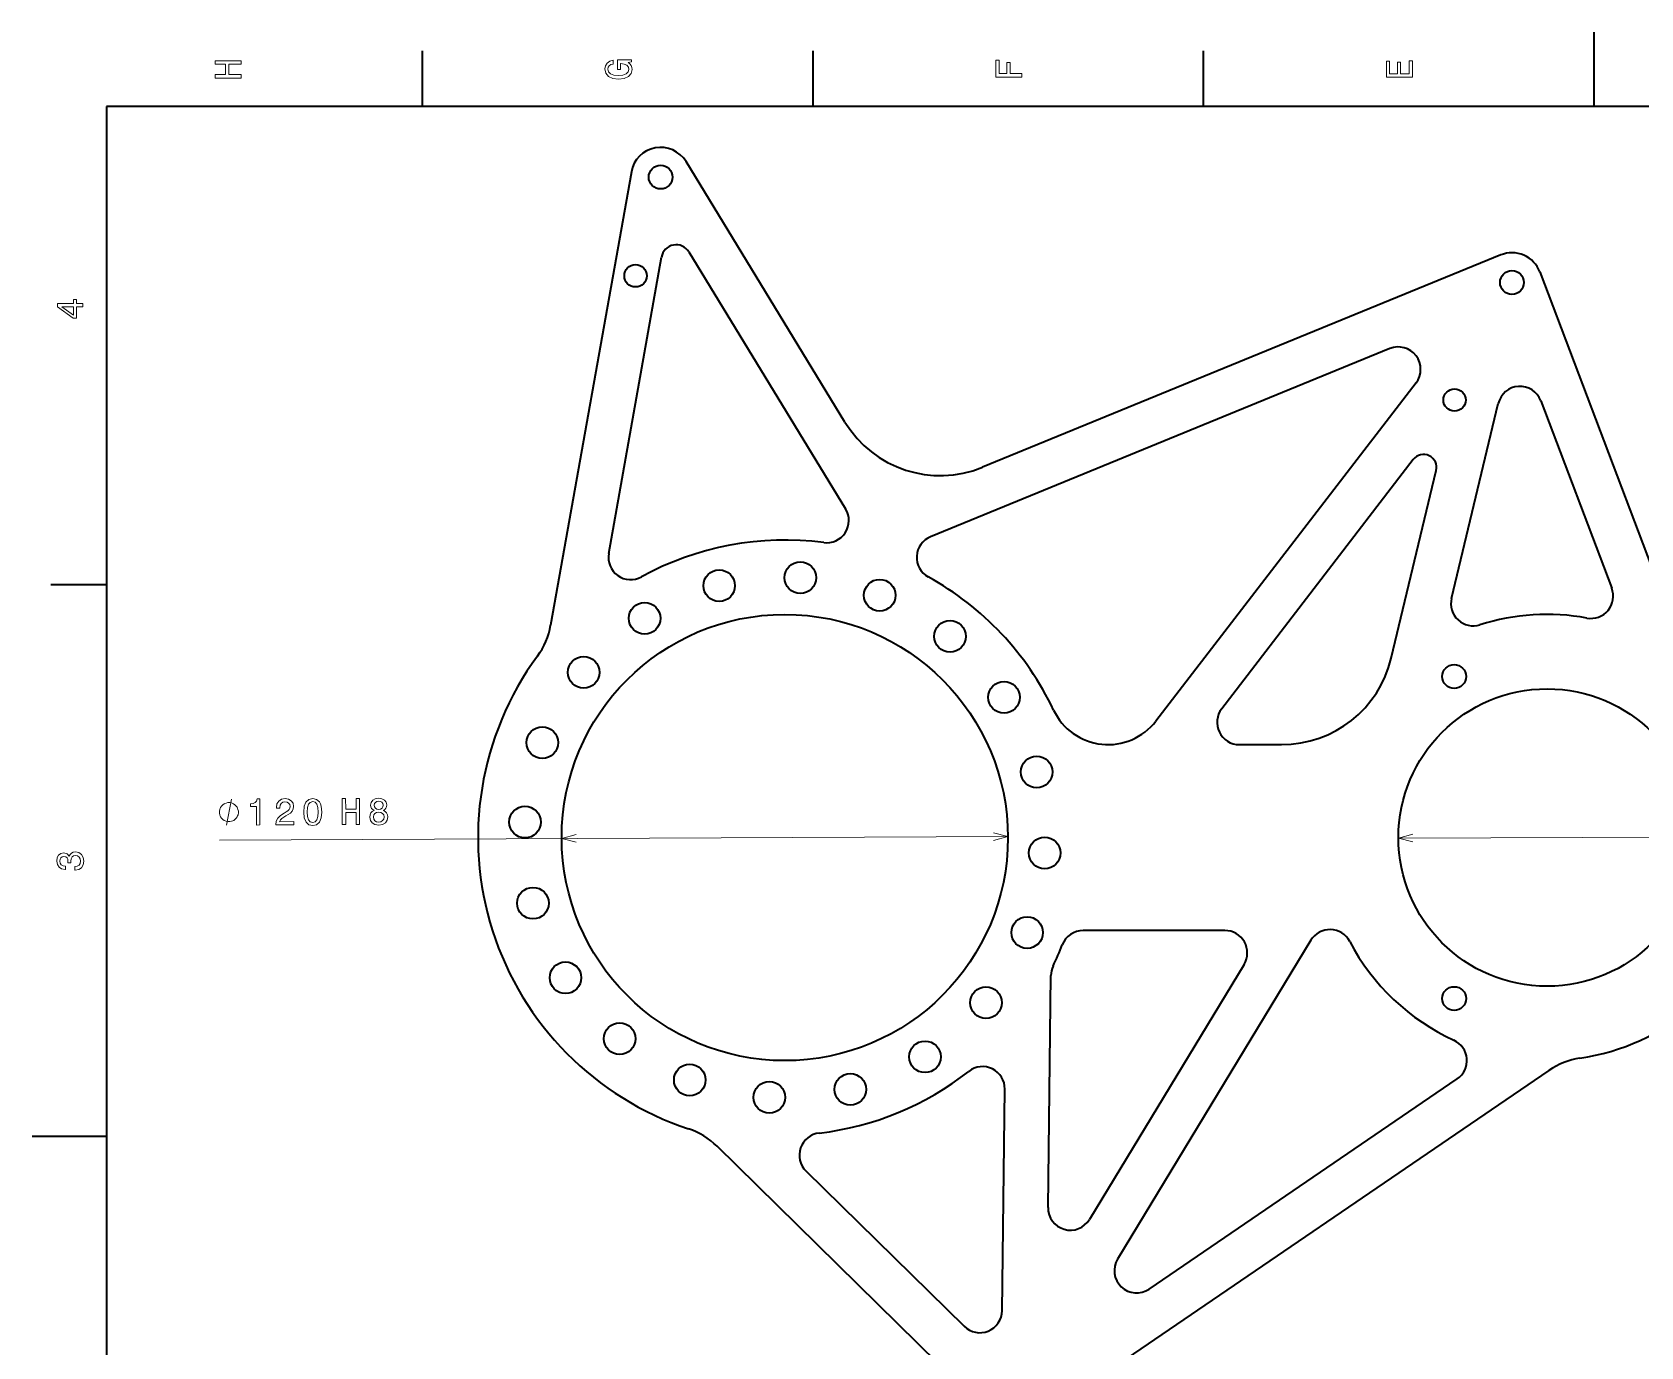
# Model space of a CAD drawing. Extents: x 0 to 420, y 0 to 297.
# Drawn here: x 0 to 216.3, y 120.2 to 297 of the extents above; entities that cross this region are included whole.
import ezdxf

# ---------------------------------------------------------------- set-up
doc = ezdxf.new("R2010")
doc.units = 0

msp = doc.modelspace()

# ---------------------------------------------------------------- linework, layer by layer
at = {"color": 7, "lineweight": 35, "ltscale": 0.25}
for p, q in [((210, 287), (210, 297)), ((10, 148.5), (0, 148.5))]:
    msp.add_line(p, q, dxfattribs=at)
at = {"color": 7, "lineweight": 35, "ltscale": 0.1875}
for p, q in [((52.5, 287), (52.5, 294.5)), ((105, 287), (105, 294.5)), ((157.5, 287), (157.5, 294.5)), ((10, 222.699997), (2.5, 222.699997))]:
    msp.add_line(p, q, dxfattribs=at)
at = {"color": 7, "lineweight": 35}
for p, q in [((410, 287), (10, 287)), ((10, 287), (10, 10)), ((109.284286, 244.563751), (87.914177, 279.59491)), ((80.561325, 278.21283), (69.70993, 217.256378)), ((77.522308, 226.907318), (84.617004, 266.760986)), ((88.293434, 267.451996), (109.37468, 232.894379)), ((197.446793, 267.036621), (127.775963, 238.495026)), ((202.704056, 264.751312), (221.835754, 214.21225)), ((182.54921, 254.449677), (120.788422, 229.148529)), ((186.064499, 249.844666), (151.086151, 204.364944)), ((190.838181, 220.868805), (197.120667, 247.072327)), ((202.843689, 247.434967), (212.38356, 222.23407)), ((185.699234, 239.527939), (159.936005, 206.029953)), ((182.741928, 212.834808), (188.788193, 238.05304)), ((171.9254, 174.886169), (145.934906, 132.025497)), ((162.943298, 171.645493), (142.147568, 137.35144)), ((136.582581, 138.943909), (136.966797, 170.148376)), ((203.941559, 157.397064), (134.52124, 110.038849)), ((150.190765, 127.991714), (191.598373, 156.239792)), ((130.411423, 125.080902), (130.778198, 154.867783)), ((129.4646, 110.489006), (92.093521, 147.182709)), ((104.053963, 143.847794), (125.309822, 122.977211))]:
    msp.add_line(p, q, dxfattribs=at)
at = {"color": 7, "lineweight": 35, "ltscale": 0.141878}
msp.add_line((162.314026, 201.201019), (167.989151, 201.201019), dxfattribs=at)
at = {"color": 7, "lineweight": 13}
for p, q in [((25.181946, 188.36673), (131.19223, 188.832962)), ((183.692612, 188.639877), (263.881348, 188.88504))]:
    msp.add_line(p, q, dxfattribs=at)
at = {"color": 7, "lineweight": 35, "ltscale": 0.476908}
msp.add_line((160.378082, 176.201019), (141.301743, 176.201019), dxfattribs=at)
at = {"color": 7, "lineweight": 13}
for points in [[(28.083214, 290.829987), (28.083214, 291.299011), (26.439121, 291.299011), (26.439121, 292.701019), (28.083214, 292.701019), (28.083214, 293.164978), (24.583214, 293.164978), (24.583214, 292.701019), (26.010447, 292.701019), (26.010447, 291.299011), (24.583214, 291.299011), (24.583214, 290.829987)], [(80.114197, 292.922913), (80.583214, 293.008667), (80.583214, 293.260803), (78.692001, 293.260803), (78.692001, 291.984863), (79.120674, 291.984863), (79.120674, 292.771606), (79.15094, 292.771606), (79.614914, 292.71109), (79.957855, 292.549713), (80.174713, 292.302612), (80.245316, 291.994965), (80.154541, 291.652039), (79.882202, 291.384735), (79.433357, 291.213257), (78.818085, 291.15274), (78.207855, 291.208221), (77.759003, 291.3797), (77.486671, 291.652039), (77.390854, 292.020172), (77.441284, 292.272339), (77.582497, 292.479126), (77.819527, 292.630402), (78.137245, 292.716156), (78.137245, 293.215424), (77.653099, 293.08429), (77.289986, 292.837189), (77.068085, 292.489197), (76.987396, 292.050446), (77.113472, 291.475525), (77.481628, 291.041779), (78.0616, 290.764404), (78.833214, 290.668579), (79.609871, 290.764404), (80.189842, 291.041779), (80.557999, 291.450287), (80.679039, 291.964691), (80.638687, 292.252167), (80.537827, 292.509369), (80.361313, 292.731262)], [(133.083206, 290.966156), (133.083206, 291.43515), (131.474411, 291.43515), (131.474411, 292.907776), (131.055832, 292.907776), (131.055832, 291.43515), (130.006836, 291.43515), (130.006836, 293.245697), (129.583206, 293.245697), (129.583206, 290.966156)], [(185.583206, 290.940918), (185.583206, 293.159943), (185.159576, 293.159943), (185.159576, 291.404907), (183.974411, 291.404907), (183.974411, 292.968292), (183.555832, 292.968292), (183.555832, 291.404907), (182.506836, 291.404907), (182.506836, 293.119598), (182.083206, 293.119598), (182.083206, 290.940918)], [(6.833213, 260.077362), (6.833213, 260.53125), (5.965778, 260.53125), (5.965778, 261.030548), (5.56232, 261.030548), (5.56232, 260.53125), (3.408862, 260.53125), (3.408862, 260.072327), (5.521974, 258.539185), (5.965778, 258.539185), (5.965778, 260.077362)], [(5.56232, 258.96283), (3.993876, 260.077362), (5.56232, 260.077362)], [(27.732086, 192.127991), (27.731583, 192.244644), (27.672226, 192.477722), (27.613113, 192.652466), (27.554276, 192.768875), (27.436829, 192.943359), (27.261063, 193.117584), (27.085556, 193.23349), (26.968628, 193.291306), (26.793381, 193.348862), (26.559799, 193.406174), (26.44313, 193.405655), (26.326462, 193.405151), (26.093384, 193.345795), (25.91864, 193.286682), (25.802231, 193.227844), (25.627747, 193.110413), (25.453522, 192.934631), (25.337631, 192.759125), (25.2798, 192.642197), (25.222244, 192.466949), (25.164932, 192.233368), (25.165451, 192.116699), (25.16597, 192.000031), (25.225327, 191.766953), (25.284424, 191.592209), (25.343277, 191.4758), (25.460709, 191.301315), (25.636475, 191.12709), (25.811981, 191.0112), (25.928909, 190.953369), (26.104156, 190.895813), (26.337753, 190.838501), (26.454407, 190.83902), (26.571075, 190.839539), (26.804153, 190.898895), (26.978897, 190.957993), (27.095306, 191.016846), (27.269791, 191.134277), (27.444016, 191.310043), (27.559921, 191.48555), (27.617737, 191.602478), (27.675293, 191.777725), (27.732605, 192.011322)], [(30.166992, 190.388672), (30.625931, 190.390686), (30.610428, 193.915878), (30.267487, 193.914368), (30.178055, 193.606339), (29.997421, 193.398773), (29.720581, 193.276505), (29.337463, 193.234482), (29.33905, 192.876419), (30.156036, 192.880005)], [(32.763229, 190.400101), (35.168823, 190.410675), (35.166916, 190.844391), (33.26564, 190.836029), (33.370499, 191.073517), (33.551193, 191.270996), (34.109406, 191.631531), (34.406296, 191.784134), (34.73819, 192.002457), (34.974106, 192.255661), (35.108963, 192.553802), (35.157913, 192.891922), (35.070313, 193.31517), (34.831818, 193.646973), (34.467789, 193.857193), (33.998428, 193.930771), (33.514664, 193.842911), (33.147552, 193.604263), (32.912186, 193.224976), (32.833694, 192.725357), (32.834, 192.654755), (33.292938, 192.656769), (33.292755, 192.697113), (33.336639, 193.040253), (33.471695, 193.292999), (33.687836, 193.455338), (33.975067, 193.512085), (34.267792, 193.462936), (34.485199, 193.337814), (34.627274, 193.141754), (34.678787, 192.894852), (34.644501, 192.662704), (34.549545, 192.465607), (34.388931, 192.293427), (34.167694, 192.141159), (33.87085, 191.97847), (33.377991, 191.66362), (33.031479, 191.329239), (32.826492, 190.924866), (32.763168, 190.415222)], [(36.506836, 192.126221), (36.585968, 191.334778), (36.82547, 190.770981), (37.205231, 190.429718), (37.730209, 190.321075), (38.249161, 190.434311), (38.625885, 190.7789), (38.855392, 191.344757), (38.932602, 192.136902), (38.84845, 192.923279), (38.751251, 193.235535), (38.613953, 193.492142), (38.234207, 193.833405), (37.714249, 193.947113), (37.190277, 193.828812), (36.813568, 193.479172), (36.579025, 192.9133)], [(36.990982, 192.128357), (37.028641, 192.738754), (37.152786, 193.17807), (37.378601, 193.436264), (37.716095, 193.528534), (38.049347, 193.439224), (38.27742, 193.183014), (38.405426, 192.744812), (38.448456, 192.134766), (38.410812, 191.519318), (38.286667, 191.080017), (38.060852, 190.821808), (37.728378, 190.734619), (37.390106, 190.818863), (37.162033, 191.075058), (37.034027, 191.51326)], [(41.695709, 190.439377), (42.164734, 190.441437), (42.157501, 192.08551), (43.559494, 192.091675), (43.566727, 190.447601), (44.030701, 190.449646), (44.015305, 193.949615), (43.551346, 193.947571), (43.557617, 192.520355), (42.155609, 192.514191), (42.149338, 193.941406), (41.680313, 193.939346)], [(45.968079, 192.344345), (45.711487, 192.202011), (45.535843, 192.004547), (45.42598, 191.756943), (45.391983, 191.459244), (45.474655, 191.010757), (45.708176, 190.663803), (46.087387, 190.443558), (46.602173, 190.360092), (47.111145, 190.448059), (47.488419, 190.671631), (47.718872, 191.02063), (47.802628, 191.469849), (47.760971, 191.767212), (47.653976, 192.01387), (47.471558, 192.209747), (47.218781, 192.349854), (47.419983, 192.471771), (47.560455, 192.638824), (47.645294, 192.840927), (47.674469, 193.088181), (47.592209, 193.445892), (47.379135, 193.732422), (47.03537, 193.917511), (46.586212, 193.98613), (46.132645, 193.913528), (45.790527, 193.725433), (45.574936, 193.437012), (45.500854, 193.078613), (45.527161, 192.831604), (45.613785, 192.630264)], [(45.980148, 193.040375), (46.019516, 193.262451), (46.139786, 193.434448), (46.330963, 193.541199), (46.587997, 193.582687), (46.840332, 193.543442), (47.03244, 193.438385), (47.154221, 193.267441), (47.200592, 193.045746), (47.156204, 192.818604), (47.035934, 192.641556), (46.844803, 192.524719), (46.592804, 192.488312), (46.335419, 192.527527), (46.143295, 192.637634), (46.021484, 192.813614)], [(45.876083, 191.471466), (45.920303, 191.738953), (46.065674, 191.941315), (46.292038, 192.073441), (46.594421, 192.120163), (46.892166, 192.07608), (47.11969, 191.945953), (47.26683, 191.744873), (47.318436, 191.477798), (47.269272, 191.190125), (47.123978, 190.972626), (46.897644, 190.830414), (46.600296, 190.783722), (46.297516, 190.827774), (46.069946, 190.967987), (45.922745, 191.184204)], [(5.73379, 184.329117), (5.769093, 184.329117), (6.253242, 184.409805), (6.616354, 184.646835), (6.848343, 185.020035), (6.934078, 185.514282), (6.848343, 186.038773), (6.626441, 186.432144), (6.273415, 186.684311), (5.819525, 186.775085), (5.521974, 186.734741), (5.279899, 186.623795), (5.0933, 186.44223), (4.957133, 186.20015), (4.684798, 186.527969), (4.251081, 186.643967), (3.857709, 186.568314), (3.560158, 186.351456), (3.373559, 185.998428), (3.307997, 185.514282), (3.388689, 185.060394), (3.610591, 184.712402), (3.963617, 184.485458), (4.432637, 184.409805), (4.46794, 184.409805), (4.46794, 184.858658), (4.145173, 184.899002), (3.913184, 185.030121), (3.771974, 185.241943), (3.721542, 185.53949), (3.761888, 185.801743), (3.867795, 185.993378), (4.039265, 186.109375), (4.271254, 186.15477), (4.518372, 186.109375), (4.684798, 185.988342), (4.785663, 185.77652), (4.815922, 185.489059), (4.810879, 185.292374), (5.209294, 185.292374), (5.199208, 185.53949), (5.244596, 185.857224), (5.365634, 186.094254), (5.56232, 186.235458), (5.819525, 186.285889), (6.112032, 186.230423), (6.328891, 186.084167), (6.465058, 185.852173), (6.510447, 185.54454), (6.460014, 185.226807), (6.308718, 184.994827), (6.066643, 184.848572), (5.73379, 184.793091)]]:
    msp.add_lwpolyline(points, close=True, dxfattribs=at)
for points in [[(26.106476, 190.370819), (26.791077, 193.873856)], [(73.12236, 189.095215), (71.19281, 188.569077), (73.126923, 188.059952)], [(129.262665, 188.306824), (131.19223, 188.832962), (129.258118, 189.342087)], [(185.622879, 189.163422), (183.692612, 188.639877), (185.626038, 188.128143)]]:
    msp.add_lwpolyline(points, dxfattribs=at)
at = {"color": 7, "lineweight": 35}
for centre, radius in [((84.499413, 277.51178), 1.6), ((81.124374, 264.23999), 1.5), ((198.963135, 263.335175), 1.6), ((191.247299, 247.536392), 1.5), ((103.268242, 223.639404), 2.125), ((92.370094, 222.570831), 2.125), ((113.963211, 221.287964), 2.125), ((101.19252, 188.701019), 30), ((82.335541, 218.186859), 2.125), ((123.408089, 215.746689), 2.125), ((74.146851, 210.916595), 2.125), ((191.19252, 210.351654), 1.6), ((130.678345, 207.557999), 2.125), ((203.69252, 188.701019), 20), ((68.60556, 201.47171), 2.125), ((135.062347, 197.523453), 2.125), ((66.25412, 190.776749), 2.125), ((136.13092, 186.62529), 2.125), ((67.322693, 179.878586), 2.125), ((133.77948, 175.930328), 2.125), ((71.70668, 169.84404), 2.125), ((128.23819, 166.485443), 2.125), ((191.19252, 167.050385), 1.6), ((78.976952, 161.65535), 2.125), ((120.0495, 159.215179), 2.125), ((88.421829, 156.114075), 2.125), ((99.116798, 153.762634), 2.125), ((110.014946, 154.831207), 2.125)]:
    msp.add_circle(centre, radius, dxfattribs=at)
for centre, radius, start, end in [((84.499413, 277.51178), 4, 31.384504, 169.906024), ((86.586052, 266.410461), 2, 31.384504, 169.906024), ((198.963135, 263.335175), 4, 20.734289, 112.277129), ((183.686478, 251.673584), 3, 322.436193, 112.277129), ((200.037994, 246.372864), 3, 20.734289, 166.517403), ((122.089661, 252.375443), 15, 211.384509, 292.277131), ((187.086426, 238.46106), 1.75, 346.517406, 142.436191), ((106.813606, 231.332031), 3, 262.488634, 31.384504), ((101.19252, 188.701019), 40, 82.488632, 118.801893), ((121.925682, 226.372437), 3, 112.277129, 241.173), ((80.475868, 226.381531), 3, 169.906024, 298.801888), ((101.19252, 188.701019), 40, 25.362041, 61.172998), ((193.755508, 220.169342), 3, 166.517403, 287.524986), ((209.577866, 221.171967), 3, 259.726703, 20.734289), ((203.69252, 188.701019), 30, 79.726708, 107.524991), ((59.864716, 219.009018), 10, 323.745315, 349.906017), ((101.19252, 188.701019), 41.25, 143.74532, 251.684709), ((167.989151, 216.371902), 15.170881, 269.999997, 346.517406), ((203.69252, 188.701019), 30, 278.459685, 46.576221), ((144.661331, 209.306244), 8.10523, 205.362045, 322.436193), ((162.314026, 204.201019), 3, 142.436191, 269.999997), ((141.301743, 173.201019), 3, 90.000003, 158.871238), ((160.378082, 173.201019), 3, 328.767587, 90.000003), ((174.490616, 173.330643), 3, 27.760004, 148.767585), ((101.19252, 188.701019), 40, 334.385387, 338.871237), ((203.69252, 188.701019), 30, 207.760001, 245.309198), ((139.966583, 170.11145), 3, 154.385389, 179.294542), ((189.907715, 158.718033), 3, 304.301621, 65.309203), ((127.778427, 154.904724), 3, 359.294541, 128.190411), ((209.577057, 149.13623), 10, 98.459684, 124.301615), ((101.19252, 188.701019), 40, 276.628136, 308.190413), ((85.087418, 140.047256), 10, 45.524007, 71.684707), ((106.155792, 145.988419), 3, 96.628134, 225.524012), ((139.582352, 138.906982), 3, 179.294542, 328.767587), ((148.500107, 130.469971), 3, 148.767585, 304.301621), ((127.411652, 125.117844), 3, 225.524012, 359.294541)]:
    msp.add_arc(centre, radius, start, end, dxfattribs=at)

doc.saveas('drawing.dxf')
